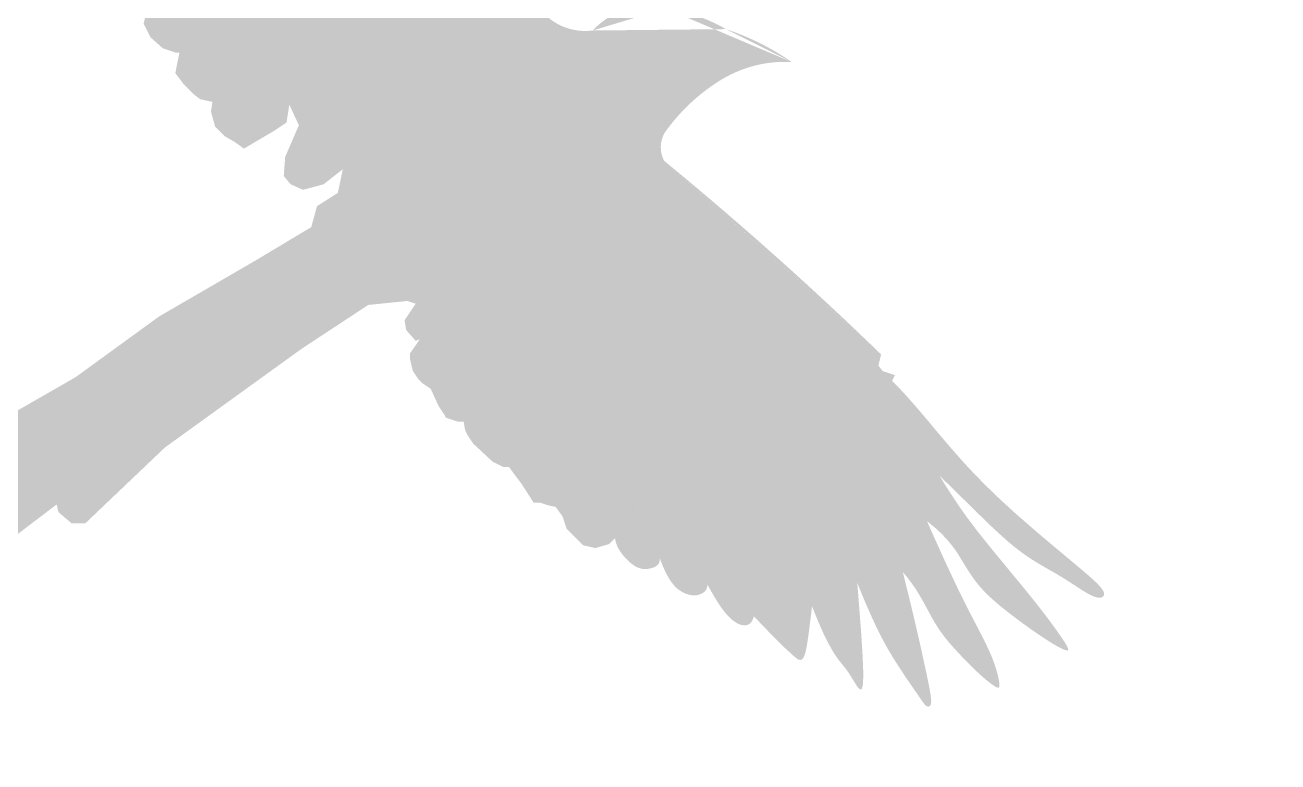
# Model space of a CAD drawing. Header units: millimetres. Extents: x -361 to 301, y -13 to 287.
# Drawn here: x 5.44 to 23.12, y 60.97 to 71.36 of the extents above; entities that cross this region are included whole.
import ezdxf

# ---------------------------------------------------------------- set-up
doc = ezdxf.new("R2010")
doc.units = ezdxf.units.MM
doc.layers.add('Images', color=7, linetype='Continuous')
doc.layers.add('magpiefill', color=3, linetype='Continuous')
picture_1 = doc.add_image_def('image1.jpg', size_in_pixel=(2366, 544))
picture_2 = doc.add_image_def('image7.jpg', size_in_pixel=(2113, 2387))

msp = doc.modelspace()

# ---------------------------------------------------------------- hatches: boundary and pattern name
at = {"layer": 'magpiefill', "true_color": 0x010101}
h = msp.add_hatch(color=18, dxfattribs=at)
h.dxf.hatch_style = 1
edge = h.paths.add_edge_path()
edge.add_line((10.836, 67.47), (10.284, 67.414))
edge.add_line((10.284, 67.414), (9.346, 66.797))
edge.add_line((9.346, 66.797), (7.415, 65.403))
edge.add_line((7.415, 65.403), (6.289, 64.331))
edge.add_line((6.289, 64.331), (6.101, 64.331))
edge.add_line((6.101, 64.331), (5.913, 64.492))
edge.add_line((5.913, 64.492), (5.887, 64.599))
edge.add_line((5.887, 64.599), (5.323, 64.17))
edge.add_line((5.323, 64.17), (4.572, 63.634))
edge.add_line((4.572, 63.634), (4.492, 63.983))
edge.add_line((4.492, 63.983), (4.519, 64.17))
edge.add_line((4.519, 64.17), (4.841, 64.519))
edge.add_line((4.841, 64.519), (4.948, 64.599))
edge.add_line((4.948, 64.599), (4.867, 64.653))
edge.add_line((4.867, 64.653), (4.358, 64.304))
edge.add_line((4.358, 64.304), (4.224, 64.412))
edge.add_line((4.224, 64.412), (4.224, 64.492))
edge.add_line((4.224, 64.492), (4.009, 64.492))
edge.add_line((4.009, 64.492), (3.929, 64.599))
edge.add_line((3.929, 64.599), (4.626, 64.974))
edge.add_line((4.626, 64.974), (4.76, 65.216))
edge.add_line((4.76, 65.216), (5.002, 65.43))
edge.add_line((5.002, 65.43), (4.519, 65.35))
edge.add_line((4.519, 65.35), (4.894, 65.671))
edge.add_line((4.894, 65.671), (6.155, 66.395))
edge.add_line((6.155, 66.395), (7.335, 67.253))
edge.add_line((7.335, 67.253), (8.675, 68.03))
edge.add_line((8.675, 68.03), (9.48, 68.512))
edge.add_line((9.48, 68.512), (9.56, 68.807))
edge.add_line((9.56, 68.807), (9.855, 68.995))
edge.add_line((9.855, 68.995), (10.177, 68.861))
edge.add_line((10.177, 68.861), (10.392, 68.888))
edge.add_line((10.392, 68.888), (10.848, 69.263))
edge.add_line((10.848, 69.263), (11.223, 69.504))
edge.add_line((11.223, 69.504), (11.25, 68.968))
edge.add_line((11.25, 68.968), (11.143, 68.566))
edge.add_line((11.143, 68.566), (11.035, 68.512))
edge.add_line((11.035, 68.512), (10.874, 68.566))
edge.add_line((10.874, 68.566), (10.66, 68.352))
edge.add_line((10.66, 68.352), (10.991, 68.07))
edge.add_line((10.991, 68.07), (11.049, 68.322))
edge.add_line((11.049, 68.322), (11.32, 68.477))
edge.add_line((11.32, 68.477), (11.727, 68.496))
edge.add_line((11.727, 68.496), (11.96, 68.419))
edge.add_line((11.96, 68.419), (11.96, 68.245))
edge.add_line((11.96, 68.245), (11.766, 68.167))
edge.add_line((11.766, 68.167), (11.398, 68.09))
edge.add_line((11.398, 68.09), (10.972, 67.76))
edge.add_line((10.972, 67.76), (10.972, 67.528))
edge.add_line((10.972, 67.528), (11.32, 67.664))
edge.add_line((11.32, 67.664), (12.173, 67.993))
edge.add_line((12.173, 67.993), (12.735, 68.303))
edge.add_line((12.735, 68.303), (13.296, 68.709))
edge.add_line((13.296, 68.709), (14.033, 69.251))
edge.add_line((14.033, 69.251), (13.645, 69.116))
edge.add_line((13.645, 69.116), (13.277, 68.98))
edge.add_line((13.277, 68.98), (12.89, 69.077))
edge.add_line((12.89, 69.077), (12.541, 69.368))
edge.add_line((12.541, 69.368), (12.328, 69.794))
edge.add_line((12.328, 69.794), (12.25, 70.278))
edge.add_line((12.25, 70.278), (12.347, 70.723))
edge.add_line((12.347, 70.723), (12.754, 71.169))
edge.add_line((12.754, 71.169), (12.541, 71.091))
edge.add_line((12.541, 71.091), (11.533, 70.568))
edge.add_line((11.533, 70.568), (10.662, 70.084))
edge.add_line((10.662, 70.084), (10.177, 69.697))
edge.add_line((10.177, 69.697), (9.925, 69.329))
edge.add_line((9.925, 69.329), (9.654, 69.116))
edge.add_line((9.654, 69.116), (9.363, 69.038))
edge.add_line((9.363, 69.038), (9.189, 69.116))
edge.add_line((9.189, 69.116), (9.092, 69.232))
edge.add_line((9.092, 69.232), (9.112, 69.503))
edge.add_line((9.112, 69.503), (9.305, 69.949))
edge.add_line((9.305, 69.949), (9.17, 70.239))
edge.add_line((9.17, 70.239), (9.131, 69.987))
edge.add_line((9.131, 69.987), (8.957, 69.871))
edge.add_line((8.957, 69.871), (8.53, 69.619))
edge.add_line((8.53, 69.619), (8.395, 69.716))
edge.add_line((8.395, 69.716), (8.259, 69.794))
edge.add_line((8.259, 69.794), (8.123, 69.929))
edge.add_line((8.123, 69.929), (8.065, 70.142))
edge.add_line((8.065, 70.142), (8.085, 70.278))
edge.add_line((8.085, 70.278), (7.91, 70.317))
edge.add_line((7.91, 70.317), (7.813, 70.394))
edge.add_line((7.813, 70.394), (7.678, 70.53))
edge.add_line((7.678, 70.53), (7.562, 70.684))
edge.add_line((7.562, 70.684), (7.62, 70.975))
edge.add_line((7.62, 70.975), (7.562, 70.975))
edge.add_line((7.562, 70.975), (7.387, 71.033))
edge.add_line((7.387, 71.033), (7.213, 71.188))
edge.add_line((7.213, 71.188), (7.116, 71.382))
edge.add_line((7.116, 71.382), (7.155, 71.556))
edge.add_line((7.155, 71.556), (7.193, 71.75))
edge.add_line((7.193, 71.75), (7.097, 71.769))
edge.add_line((7.097, 71.769), (6.903, 71.943))
edge.add_line((6.903, 71.943), (6.787, 72.176))
edge.add_line((6.787, 72.176), (6.806, 72.389))
edge.add_line((6.806, 72.389), (7.135, 72.602))
edge.add_line((7.135, 72.602), (7.581, 72.834))
edge.add_line((7.581, 72.834), (7.891, 73.086))
edge.add_line((7.891, 73.086), (8.162, 73.318))
edge.add_line((8.162, 73.318), (8.201, 73.357))
edge.add_line((8.201, 73.357), (8.298, 73.396))
edge.add_line((8.298, 73.396), (8.414, 73.492))
edge.add_line((8.414, 73.492), (8.433, 73.57))
edge.add_line((8.433, 73.57), (8.433, 73.628))
edge.add_line((8.433, 73.628), (8.414, 73.705))
edge.add_line((8.414, 73.705), (8.356, 73.764))
edge.add_line((8.356, 73.764), (8.298, 73.802))
edge.add_line((8.298, 73.802), (8.22, 73.822))
edge.add_line((8.22, 73.822), (8.278, 73.86))
edge.add_line((8.278, 73.86), (8.356, 73.86))
edge.add_line((8.356, 73.86), (8.433, 73.88))
edge.add_line((8.433, 73.88), (8.569, 73.88))
edge.add_line((8.569, 73.88), (8.647, 73.88))
edge.add_line((8.647, 73.88), (8.705, 73.899))
edge.add_line((8.705, 73.899), (8.763, 73.938))
edge.add_line((8.763, 73.938), (8.802, 74.035))
edge.add_line((8.802, 74.035), (8.821, 74.093))
edge.add_line((8.821, 74.093), (8.743, 74.17))
edge.add_line((8.743, 74.17), (8.492, 74.306))
edge.add_line((8.492, 74.306), (8.821, 74.228))
edge.add_line((8.821, 74.228), (8.995, 74.19))
edge.add_line((8.995, 74.19), (9.092, 74.248))
edge.add_line((9.092, 74.248), (9.092, 74.286))
edge.add_line((9.092, 74.286), (9.092, 74.383))
edge.add_line((9.092, 74.383), (9.034, 74.422))
edge.add_line((9.034, 74.422), (8.995, 74.519))
edge.add_line((8.995, 74.519), (9.15, 74.499))
edge.add_line((9.15, 74.499), (9.228, 74.499))
edge.add_line((9.228, 74.499), (9.344, 74.499))
edge.add_line((9.344, 74.499), (9.344, 74.538))
edge.add_line((9.344, 74.538), (9.325, 74.654))
edge.add_line((9.325, 74.654), (9.286, 74.732))
edge.add_line((9.286, 74.732), (9.267, 74.829))
edge.add_line((9.267, 74.829), (9.363, 74.829))
edge.add_line((9.363, 74.829), (9.441, 74.848))
edge.add_line((9.441, 74.848), (9.48, 74.906))
edge.add_line((9.48, 74.906), (9.499, 75.042))
edge.add_line((9.499, 75.042), (9.518, 75.08))
edge.add_line((9.518, 75.08), (9.596, 75.08))
edge.add_line((9.596, 75.08), (9.654, 75.08))
edge.add_line((9.654, 75.08), (9.693, 75.119))
edge.add_line((9.693, 75.119), (9.751, 75.119))
edge.add_line((9.751, 75.119), (9.77, 75.216))
edge.add_line((9.77, 75.216), (9.77, 75.255))
edge.add_line((9.77, 75.255), (9.673, 75.293))
edge.add_line((9.673, 75.293), (9.751, 75.332))
edge.add_line((9.751, 75.332), (9.809, 75.332))
edge.add_line((9.809, 75.332), (9.887, 75.313))
edge.add_line((9.887, 75.313), (9.983, 75.293))
edge.add_line((9.983, 75.293), (10.119, 75.313))
edge.add_line((10.119, 75.313), (10.313, 75.351))
edge.add_line((10.313, 75.351), (10.41, 75.351))
edge.add_line((10.41, 75.351), (10.41, 75.274))
edge.add_line((10.41, 75.274), (10.429, 75.177))
edge.add_line((10.429, 75.177), (10.565, 75.119))
edge.add_line((10.565, 75.119), (10.739, 75.177))
edge.add_line((10.739, 75.177), (10.836, 75.061))
edge.add_line((10.836, 75.061), (10.972, 74.926))
edge.add_arc((-22.662, 55.289), 38.946, 24.7197, 30.2779, ccw=False)
edge.add_arc((13.345, 72.094), 0.815, 219.4264, 277.5113)
edge.add_arc((14.226, 70.575), 1.051, 76.0979, 137.4829, ccw=False)
edge.add_arc((14.169, 69.29), 2.326, 60.0192, 82.349, ccw=False)
edge.add_arc((14.2, 67.879), 3.607, 55.1607, 71.7322, ccw=False)
edge.add_arc((16.161, 69.123), 1.72, 86.6589, 120.3195)
edge.add_arc((16.687, 68.272), 2.721, 120.8491, 144.9822)
edge.add_arc((14.827, 69.638), 0.416, 152.0183, 206.956)
edge.add_arc((-16.995, 31.107), 49.591, 45.8931, 50.6392, ccw=False)
edge.add_line((17.52, 66.715), (17.481, 66.56))
edge.add_line((17.481, 66.56), (17.54, 66.482))
edge.add_line((17.54, 66.482), (17.714, 66.424))
edge.add_line((17.714, 66.424), (17.656, 66.308))
edge.add_line((17.656, 66.308), (17.733, 66.211))
edge.add_line((17.733, 66.211), (17.772, 66.114))
edge.add_line((17.772, 66.114), (17.636, 65.998))
edge.add_line((17.636, 65.998), (17.617, 65.882))
edge.add_line((17.617, 65.882), (17.675, 65.766))
edge.add_line((17.675, 65.766), (17.52, 65.708))
edge.add_line((17.52, 65.708), (17.365, 65.746))
edge.add_line((17.365, 65.746), (17.385, 65.611))
edge.add_line((17.385, 65.611), (17.171, 65.553))
edge.add_line((17.171, 65.553), (17.075, 65.611))
edge.add_line((17.075, 65.611), (17.016, 65.63))
edge.add_line((17.016, 65.63), (16.958, 65.553))
edge.add_line((16.958, 65.553), (16.861, 65.475))
edge.add_line((16.861, 65.475), (16.765, 65.514))
edge.add_line((16.765, 65.514), (16.513, 65.34))
edge.add_line((16.513, 65.34), (16.513, 65.417))
edge.add_line((16.513, 65.417), (16.338, 65.572))
edge.add_line((16.338, 65.572), (16.338, 65.65))
edge.add_line((16.338, 65.65), (16.3, 65.611))
edge.add_line((16.3, 65.611), (16.183, 65.437))
edge.add_line((16.183, 65.437), (16.183, 65.32))
edge.add_line((16.183, 65.32), (16.183, 65.069))
edge.add_line((16.183, 65.069), (16.048, 65.069))
edge.add_line((16.048, 65.069), (15.99, 65.127))
edge.add_line((15.99, 65.127), (15.97, 65.165))
edge.add_line((15.97, 65.165), (15.776, 65.224))
edge.add_line((15.776, 65.224), (15.68, 65.282))
edge.add_line((15.68, 65.282), (15.641, 65.243))
edge.add_line((15.641, 65.243), (15.641, 65.146))
edge.add_line((15.641, 65.146), (15.525, 64.991))
edge.add_line((15.525, 64.991), (15.447, 65.049))
edge.add_line((15.447, 65.049), (15.447, 65.107))
edge.add_line((15.447, 65.107), (15.215, 65.049))
edge.add_line((15.215, 65.049), (15.098, 64.914))
edge.add_line((15.098, 64.914), (14.846, 64.817))
edge.add_line((14.846, 64.817), (14.73, 64.875))
edge.add_line((14.73, 64.875), (14.672, 64.972))
edge.add_line((14.672, 64.972), (14.575, 64.972))
edge.add_line((14.575, 64.972), (14.362, 64.798))
edge.add_line((14.362, 64.798), (14.168, 64.604))
edge.add_line((14.168, 64.604), (13.975, 64.372))
edge.add_line((13.975, 64.372), (13.82, 64.178))
edge.add_line((13.82, 64.178), (13.684, 64.042))
edge.add_line((13.684, 64.042), (13.49, 63.984))
edge.add_line((13.49, 63.984), (13.316, 64.023))
edge.add_line((13.316, 64.023), (13.2, 64.139))
edge.add_line((13.2, 64.139), (13.083, 64.255))
edge.add_line((13.083, 64.255), (13.025, 64.43))
edge.add_line((13.025, 64.43), (12.928, 64.565))
edge.add_line((12.928, 64.565), (12.831, 64.585))
edge.add_line((12.831, 64.585), (12.715, 64.623))
edge.add_line((12.715, 64.623), (12.618, 64.623))
edge.add_line((12.618, 64.623), (12.444, 64.894))
edge.add_line((12.444, 64.894), (12.27, 65.127))
edge.add_line((12.27, 65.127), (12.192, 65.127))
edge.add_line((12.192, 65.127), (12.037, 65.204))
edge.add_line((12.037, 65.204), (11.766, 65.456))
edge.add_line((11.766, 65.456), (11.688, 65.572))
edge.add_line((11.688, 65.572), (11.65, 65.65))
edge.add_line((11.65, 65.65), (11.63, 65.766))
edge.add_line((11.63, 65.766), (11.553, 65.766))
edge.add_line((11.553, 65.766), (11.378, 65.824))
edge.add_line((11.378, 65.824), (11.359, 65.863))
edge.add_line((11.359, 65.863), (11.282, 65.979))
edge.add_line((11.282, 65.979), (11.262, 66.018))
edge.add_line((11.262, 66.018), (11.165, 66.231))
edge.add_line((11.165, 66.231), (11.049, 66.308))
edge.add_line((11.049, 66.308), (10.991, 66.366))
edge.add_line((10.991, 66.366), (10.913, 66.482))
edge.add_line((10.913, 66.482), (10.875, 66.637))
edge.add_line((10.875, 66.637), (10.875, 66.734))
edge.add_line((10.875, 66.734), (11.01, 66.928))
edge.add_line((11.01, 66.928), (10.952, 66.908))
edge.add_line((10.952, 66.908), (10.817, 67.063))
edge.add_line((10.817, 67.063), (10.797, 67.199))
edge.add_line((10.797, 67.199), (10.952, 67.431))
edge.add_line((10.952, 67.431), (10.836, 67.47))
at = {"layer": 'magpiefill'}
h = msp.add_hatch(color=251, dxfattribs=at)
h.dxf.hatch_style = 1
h.paths.add_polyline_path([(8.348, 72.995), (9.039, 73.248), (8.376, 73.138), (7.78, 72.996), (7.581, 72.834), (7.919, 72.88)])
h.paths.add_polyline_path([(8.663, 72.423), (9.835, 73.023), (9.063, 72.737), (8.205, 72.451), (7.518, 72.394), (6.807, 72.389), (6.806, 72.389), (6.787, 72.176), (6.903, 71.943), (7.097, 71.769), (7.193, 71.75), (7.661, 72.023)])
h.paths.add_polyline_path([(8.748, 71.822), (9.807, 72.537), (8.577, 71.937), (7.69, 71.651), (7.178, 71.673), (7.155, 71.556), (7.116, 71.382), (7.213, 71.188), (7.387, 71.033), (7.562, 70.975), (7.604, 70.975), (7.919, 71.251)])
h.paths.add_polyline_path([(8.548, 70.908), (9.635, 71.822), (8.376, 71.051), (7.597, 70.863), (7.562, 70.684), (7.678, 70.53), (7.813, 70.394), (7.91, 70.317), (7.975, 70.302), (8.062, 70.45)])
h.paths.add_polyline_path([(8.806, 70.536), (8.806, 70.765), (8.434, 70.336), (8.077, 70.223), (8.065, 70.142), (8.123, 69.929), (8.259, 69.794), (8.401, 69.712), (8.92, 70.078), (8.348, 69.993)])
h.paths.add_polyline_path([(9.692, 70.479), (9.225, 70.12), (9.305, 69.949)], flags=17)
h.paths.add_polyline_path([(10.074, 69.546), (10.093, 69.878), (10.436, 70.707), (9.807, 69.821), (9.104, 69.404), (9.092, 69.232), (9.189, 69.116), (9.363, 69.038), (9.654, 69.116), (9.925, 69.329)])
h.paths.add_polyline_path([(11.151, 67.248), (12.381, 67.763), (11.752, 67.563), (10.858, 67.291), (10.797, 67.199), (10.817, 67.063), (10.87, 67.002)])
h.paths.add_polyline_path([(11.351, 66.733), (11.923, 66.876), (12.667, 67.362), (11.552, 66.962), (10.959, 66.854), (10.875, 66.734), (10.875, 66.637), (10.913, 66.482), (10.991, 66.366), (11.049, 66.308), (11.115, 66.264), (11.294, 66.476)])
h.paths.add_polyline_path([(11.866, 66.19), (12.381, 66.419), (12.925, 66.876), (11.809, 66.362), (11.189, 66.179), (11.262, 66.018), (11.282, 65.979), (11.359, 65.863), (11.378, 65.824), (11.553, 65.766), (11.609, 65.766), (11.752, 65.904)])
h.paths.add_polyline_path([(13.125, 66.133), (14.097, 66.991), (13.354, 66.476), (12.181, 65.876), (11.641, 65.7), (11.65, 65.65), (11.688, 65.572), (11.766, 65.456), (12.037, 65.204), (12.192, 65.127), (12.209, 65.127), (12.324, 65.333), (12.496, 65.618)])
h.paths.add_polyline_path([(13.668, 65.79), (14.383, 66.676), (13.239, 65.733), (12.286, 65.104), (12.444, 64.894), (12.618, 64.623), (12.715, 64.623), (12.831, 64.585), (12.982, 65.018)])
h.paths.add_polyline_path([(14.126, 65.304), (15.041, 66.619), (14.584, 66.105), (13.84, 65.39), (13.239, 64.618), (12.947, 64.54), (13.025, 64.43), (13.083, 64.255), (13.2, 64.139), (13.316, 64.023), (13.49, 63.984), (13.684, 64.042), (13.692, 64.051), (13.754, 64.646)])
h.paths.add_polyline_path([(15.098, 65.561), (15.299, 66.276), (14.669, 65.304), (14.383, 64.989), (14.24, 64.675), (14.362, 64.798), (14.575, 64.972), (14.672, 64.972), (14.784, 65.104)])
h.paths.add_polyline_path([(15.585, 65.704), (15.049, 64.895), (15.098, 64.914), (15.215, 65.049), (15.401, 65.096)])
h.paths.add_polyline_path([(16.183, 65.39), (15.928, 65.676), (15.772, 65.226), (15.776, 65.224), (15.97, 65.165), (15.99, 65.127), (16.048, 65.069), (16.183, 65.069), (16.183, 65.32)])
h = msp.add_hatch(color=255, dxfattribs=at)
h.dxf.hatch_style = 1
h.paths.add_polyline_path([(9.925, 69.329), (9.855, 68.995), (10.177, 68.861), (10.392, 68.888), (10.848, 69.263), (11.223, 69.504), (11.25, 68.968), (11.143, 68.566), (11.035, 68.512), (10.874, 68.566), (10.66, 68.352), (10.991, 68.07), (11.049, 68.322), (11.32, 68.477), (11.727, 68.496), (11.96, 68.419), (11.96, 68.245), (11.766, 68.167), (11.398, 68.09), (10.972, 67.76), (10.972, 67.528), (11.32, 67.664), (12.173, 67.993), (12.735, 68.303), (13.296, 68.709), (14.033, 69.251), (13.645, 69.116), (13.277, 68.98), (12.89, 69.077), (12.541, 69.368), (12.328, 69.794), (12.25, 70.278), (12.347, 70.723), (12.754, 71.169), (12.541, 71.091), (11.533, 70.568), (10.662, 70.084), (10.177, 69.697)])
h = msp.add_hatch(color=253, dxfattribs=at)
h.dxf.hatch_style = 1
h.paths.add_polyline_path([(19.8, 64.14), (19.68, 64.242), (19.559, 64.347), (19.438, 64.453), (19.371, 64.513), (19.375, 64.446), (19.36, 64.409), (19.328, 64.397), (19.282, 64.407), (19.225, 64.433), (19.161, 64.471), (19.091, 64.518), (19.019, 64.568), (18.947, 64.619), (18.876, 64.67), (18.806, 64.721), (18.738, 64.773), (18.672, 64.827), (18.607, 64.884), (18.545, 64.943), (18.486, 65.005), (18.429, 65.072), (18.375, 65.141), (18.323, 65.212), (18.273, 65.285), (18.225, 65.358), (18.179, 65.431), (18.134, 65.503), (18.09, 65.573), (18.048, 65.64), (18.013, 65.699), (17.992, 65.745), (17.99, 65.774), (18.015, 65.781), (18.074, 65.761), (18.171, 65.709), (18.314, 65.62), (18.284, 65.656), (18.182, 65.778), (18.08, 65.899), (17.977, 66.018), (17.875, 66.133), (17.774, 66.242), (17.673, 66.343), (17.656, 66.308), (17.733, 66.211), (17.772, 66.114), (17.675, 66.031), (17.73, 65.952), (17.788, 65.866), (17.849, 65.776), (17.912, 65.682), (17.976, 65.586), (18.039, 65.488), (18.102, 65.391), (18.164, 65.294), (18.223, 65.199), (18.281, 65.107), (18.337, 65.016), (18.342, 65.007), (18.532, 64.821), (18.7, 64.656), (18.849, 64.51), (18.981, 64.381), (19.099, 64.267), (19.207, 64.168), (19.305, 64.08), (19.397, 64.003), (19.486, 63.935), (19.571, 63.874), (19.652, 63.82), (19.731, 63.771), (19.806, 63.727), (19.878, 63.685), (19.948, 63.646), (20.015, 63.607), (20.08, 63.568), (20.142, 63.529), (20.201, 63.491), (20.257, 63.455), (20.309, 63.421), (20.358, 63.389), (20.403, 63.362), (20.443, 63.338), (20.479, 63.319), (20.512, 63.305), (20.54, 63.294), (20.565, 63.288), (20.587, 63.284), (20.605, 63.284), (20.622, 63.286), (20.636, 63.291), (20.648, 63.298), (20.657, 63.307), (20.663, 63.318), (20.666, 63.331), (20.665, 63.347), (20.66, 63.366), (20.649, 63.387), (20.633, 63.412), (20.61, 63.439), (20.581, 63.471), (20.545, 63.507), (20.5, 63.548), (20.447, 63.596), (20.384, 63.65), (20.311, 63.712), (20.227, 63.782), (20.133, 63.861), (20.029, 63.948), (19.917, 64.041)])
h = msp.add_hatch(color=255, dxfattribs=at)
h.dxf.hatch_style = 1
h.paths.add_polyline_path([(18.558, 64.667), (18.502, 64.752), (18.447, 64.838), (18.392, 64.926), (18.337, 65.016), (18.281, 65.107), (18.223, 65.199), (18.164, 65.294), (18.102, 65.391), (18.039, 65.488), (17.976, 65.586), (17.912, 65.682), (17.849, 65.776), (17.788, 65.866), (17.73, 65.952), (17.675, 66.031), (17.636, 65.998), (17.617, 65.882), (17.675, 65.766), (17.662, 65.761), (17.684, 65.665), (17.71, 65.578), (17.739, 65.496), (17.769, 65.421), (17.801, 65.351), (17.833, 65.285), (17.865, 65.221), (17.896, 65.16), (17.925, 65.101), (17.953, 65.043), (17.978, 64.986), (18.002, 64.932), (18.024, 64.879), (18.045, 64.828), (18.063, 64.78), (18.08, 64.734), (18.096, 64.691), (18.11, 64.65), (18.124, 64.612), (18.138, 64.575), (18.153, 64.542), (18.169, 64.51), (18.188, 64.48), (18.209, 64.452), (18.233, 64.426), (18.261, 64.401), (18.292, 64.376), (18.325, 64.351), (18.36, 64.325), (18.398, 64.298), (18.438, 64.268), (18.479, 64.235), (18.522, 64.198), (18.565, 64.159), (18.609, 64.117), (18.654, 64.073), (18.697, 64.028), (18.74, 63.983), (18.781, 63.938), (18.821, 63.894), (18.858, 63.852), (18.894, 63.811), (18.93, 63.769), (18.967, 63.727), (19.005, 63.683), (19.045, 63.637), (19.09, 63.588), (19.139, 63.535), (19.193, 63.477), (19.25, 63.419), (19.307, 63.362), (19.36, 63.311), (19.407, 63.268), (19.444, 63.238), (19.468, 63.224), (19.477, 63.229), (19.468, 63.255), (19.446, 63.299), (19.416, 63.357), (19.382, 63.423), (19.35, 63.494), (19.324, 63.564), (19.311, 63.629), (19.314, 63.687), (19.272, 63.738), (19.199, 63.826), (19.128, 63.912), (19.058, 63.998), (18.99, 64.082), (18.923, 64.166), (18.858, 64.249), (18.795, 64.332), (18.733, 64.415), (18.673, 64.498), (18.615, 64.582)])
h = msp.add_hatch(color=253, dxfattribs=at)
h.dxf.hatch_style = 1
h.paths.add_polyline_path([(19.758, 63.14), (19.694, 63.221), (19.628, 63.304), (19.559, 63.389), (19.489, 63.475), (19.417, 63.562), (19.344, 63.65), (19.314, 63.687), (19.311, 63.629), (19.324, 63.564), (19.35, 63.494), (19.382, 63.423), (19.416, 63.357), (19.446, 63.299), (19.468, 63.255), (19.477, 63.229), (19.468, 63.224), (19.444, 63.238), (19.407, 63.268), (19.36, 63.311), (19.307, 63.362), (19.25, 63.419), (19.193, 63.477), (19.139, 63.535), (19.09, 63.588), (19.045, 63.637), (19.005, 63.683), (18.967, 63.727), (18.93, 63.769), (18.894, 63.811), (18.858, 63.852), (18.821, 63.894), (18.781, 63.938), (18.74, 63.983), (18.697, 64.028), (18.654, 64.073), (18.609, 64.117), (18.565, 64.159), (18.522, 64.198), (18.479, 64.235), (18.438, 64.268), (18.398, 64.298), (18.36, 64.325), (18.325, 64.351), (18.292, 64.376), (18.261, 64.401), (18.233, 64.426), (18.209, 64.452), (18.188, 64.48), (18.169, 64.51), (18.153, 64.542), (18.138, 64.575), (18.124, 64.612), (18.11, 64.65), (18.096, 64.691), (18.08, 64.734), (18.063, 64.78), (18.045, 64.828), (18.024, 64.879), (18.002, 64.932), (17.978, 64.986), (17.953, 65.043), (17.925, 65.101), (17.896, 65.16), (17.865, 65.221), (17.833, 65.285), (17.801, 65.351), (17.769, 65.421), (17.739, 65.496), (17.71, 65.578), (17.684, 65.665), (17.662, 65.761), (17.52, 65.708), (17.63, 65.504), (17.731, 65.307), (17.824, 65.117), (17.911, 64.933), (17.992, 64.756), (18.069, 64.585), (18.142, 64.42), (18.167, 64.363), (18.276, 64.275), (18.367, 64.191), (18.444, 64.111), (18.509, 64.033), (18.564, 63.96), (18.611, 63.89), (18.651, 63.824), (18.689, 63.762), (18.724, 63.704), (18.759, 63.65), (18.793, 63.599), (18.827, 63.55), (18.862, 63.503), (18.898, 63.458), (18.937, 63.414), (18.977, 63.37), (19.021, 63.326), (19.067, 63.283), (19.115, 63.24), (19.166, 63.196), (19.217, 63.153), (19.27, 63.111), (19.324, 63.069), (19.379, 63.027), (19.433, 62.986), (19.487, 62.945), (19.541, 62.906), (19.594, 62.868), (19.645, 62.831), (19.695, 62.797), (19.742, 62.764), (19.787, 62.734), (19.829, 62.706), (19.869, 62.681), (19.905, 62.658), (19.939, 62.637), (19.97, 62.619), (19.999, 62.602), (20.025, 62.588), (20.049, 62.576), (20.07, 62.565), (20.088, 62.557), (20.105, 62.55), (20.119, 62.545), (20.131, 62.542), (20.141, 62.541), (20.148, 62.541), (20.154, 62.544), (20.158, 62.549), (20.159, 62.556), (20.157, 62.567), (20.151, 62.582), (20.142, 62.601), (20.128, 62.627), (20.108, 62.658), (20.083, 62.696), (20.052, 62.742), (20.015, 62.795), (19.973, 62.854), (19.926, 62.918), (19.874, 62.988), (19.818, 63.062)])
h = msp.add_hatch(color=255, dxfattribs=at)
h.dxf.hatch_style = 1
h.paths.add_polyline_path([(18.686, 65.19), (18.587, 65.302), (18.487, 65.416), (18.386, 65.535), (18.314, 65.62), (18.171, 65.709), (18.074, 65.761), (18.015, 65.781), (17.99, 65.774), (17.992, 65.745), (18.013, 65.699), (18.048, 65.64), (18.09, 65.573), (18.134, 65.503), (18.179, 65.431), (18.225, 65.358), (18.273, 65.285), (18.323, 65.212), (18.375, 65.141), (18.429, 65.072), (18.486, 65.005), (18.545, 64.943), (18.607, 64.884), (18.672, 64.827), (18.738, 64.773), (18.806, 64.721), (18.876, 64.67), (18.947, 64.619), (19.019, 64.568), (19.091, 64.518), (19.161, 64.471), (19.225, 64.433), (19.282, 64.407), (19.328, 64.397), (19.36, 64.409), (19.375, 64.446), (19.371, 64.513), (19.321, 64.559), (19.207, 64.663), (19.098, 64.767), (18.992, 64.871), (18.888, 64.976), (18.787, 65.082)])
h = msp.add_hatch(color=255, dxfattribs=at)
h.dxf.hatch_style = 1
h.paths.add_polyline_path([(16.487, 64.599), (16.489, 64.711), (16.49, 64.81), (16.49, 64.898), (16.489, 64.977), (16.487, 65.046), (16.485, 65.106), (16.482, 65.16), (16.478, 65.207), (16.473, 65.249), (16.468, 65.286), (16.463, 65.32), (16.458, 65.352), (16.454, 65.382), (16.452, 65.411), (16.451, 65.44), (16.453, 65.47), (16.338, 65.572), (16.338, 65.65), (16.3, 65.611), (16.183, 65.437), (16.183, 65.32), (16.183, 65.069), (16.105, 65.069), (16.08, 64.922), (16.057, 64.778), (16.034, 64.638), (16.013, 64.504), (15.992, 64.376), (15.973, 64.255), (15.956, 64.143), (15.94, 64.041), (15.926, 63.949), (15.913, 63.867), (15.903, 63.794), (15.893, 63.729), (15.886, 63.672), (15.88, 63.62), (15.876, 63.574), (15.874, 63.532), (15.873, 63.494), (15.874, 63.459), (15.877, 63.427), (15.882, 63.398), (15.89, 63.372), (15.899, 63.348), (15.912, 63.326), (15.926, 63.306), (15.944, 63.289), (15.964, 63.273), (15.986, 63.258), (16.01, 63.246), (16.036, 63.235), (16.064, 63.226), (16.094, 63.219), (16.124, 63.214), (16.156, 63.21), (16.188, 63.208), (16.22, 63.208), (16.251, 63.209), (16.281, 63.213), (16.309, 63.218), (16.335, 63.226), (16.358, 63.236), (16.378, 63.248), (16.394, 63.265), (16.408, 63.288), (16.42, 63.319), (16.429, 63.361), (16.437, 63.416), (16.445, 63.486), (16.451, 63.572), (16.457, 63.676), (16.463, 63.795), (16.468, 63.926), (16.473, 64.063), (16.477, 64.202), (16.481, 64.341), (16.484, 64.474)])
h = msp.add_hatch(color=253, dxfattribs=at)
h.dxf.hatch_style = 1
h.paths.add_polyline_path([(18.071, 62.62), (18.029, 62.802), (17.983, 63.001), (17.932, 63.214), (17.877, 63.439), (17.819, 63.674), (17.757, 63.916), (17.692, 64.163), (17.626, 64.409), (17.559, 64.651), (17.495, 64.881), (17.433, 65.095), (17.377, 65.287), (17.328, 65.452), (17.286, 65.584), (17.208, 65.563), (17.276, 65.342), (17.34, 65.128), (17.4, 64.923), (17.456, 64.729), (17.508, 64.548), (17.556, 64.38), (17.599, 64.228), (17.637, 64.093), (17.671, 63.976), (17.7, 63.875), (17.724, 63.788), (17.746, 63.712), (17.765, 63.645), (17.781, 63.583), (17.796, 63.525), (17.809, 63.467), (17.822, 63.408), (17.833, 63.348), (17.844, 63.289), (17.854, 63.23), (17.863, 63.173), (17.87, 63.119), (17.876, 63.068), (17.88, 63.023), (17.882, 62.982), (17.882, 62.948), (17.88, 62.919), (17.877, 62.896), (17.871, 62.878), (17.863, 62.867), (17.852, 62.861), (17.839, 62.861), (17.824, 62.867), (17.807, 62.878), (17.787, 62.895), (17.765, 62.915), (17.741, 62.939), (17.715, 62.967), (17.687, 62.996), (17.658, 63.028), (17.627, 63.062), (17.595, 63.096), (17.563, 63.131), (17.53, 63.167), (17.497, 63.203), (17.465, 63.239), (17.434, 63.274), (17.405, 63.309), (17.377, 63.343), (17.352, 63.376), (17.328, 63.41), (17.307, 63.445), (17.288, 63.481), (17.271, 63.519), (17.256, 63.561), (17.244, 63.605), (17.234, 63.654), (17.227, 63.706), (17.221, 63.761), (17.216, 63.818), (17.212, 63.876), (17.208, 63.934), (17.204, 63.993), (17.2, 64.051), (17.195, 64.107), (17.189, 64.163), (17.182, 64.218), (17.175, 64.274), (17.168, 64.331), (17.161, 64.389), (17.153, 64.45), (17.146, 64.514), (17.139, 64.582), (17.132, 64.652), (17.124, 64.725), (17.116, 64.798), (17.108, 64.871), (17.099, 64.944), (17.088, 65.014), (17.077, 65.082), (17.063, 65.147), (17.049, 65.208), (17.034, 65.268), (17.019, 65.326), (17.004, 65.383), (16.989, 65.441), (16.975, 65.499), (16.963, 65.559), (16.958, 65.553), (16.861, 65.475), (16.885, 65.437), (16.908, 65.388), (16.929, 65.33), (16.949, 65.262), (16.969, 65.186), (16.987, 65.102), (17.004, 65.01), (17.021, 64.911), (17.038, 64.805), (17.053, 64.694), (17.069, 64.579), (17.083, 64.461), (17.097, 64.341), (17.111, 64.22), (17.124, 64.099), (17.136, 63.98), (17.148, 63.864), (17.159, 63.749), (17.169, 63.635), (17.18, 63.52), (17.182, 63.495), (17.278, 63.261), (17.364, 63.062), (17.442, 62.893), (17.512, 62.75), (17.577, 62.628), (17.635, 62.525), (17.69, 62.435), (17.741, 62.354), (17.79, 62.279), (17.836, 62.209), (17.879, 62.144), (17.919, 62.085), (17.957, 62.031), (17.99, 61.982), (18.021, 61.939), (18.047, 61.901), (18.069, 61.868), (18.088, 61.84), (18.105, 61.817), (18.118, 61.798), (18.13, 61.783), (18.141, 61.771), (18.151, 61.762), (18.161, 61.755), (18.171, 61.751), (18.181, 61.748), (18.19, 61.749), (18.2, 61.752), (18.208, 61.758), (18.215, 61.768), (18.221, 61.783), (18.224, 61.801), (18.226, 61.825), (18.224, 61.855), (18.22, 61.895), (18.212, 61.946), (18.201, 62.011), (18.185, 62.092), (18.164, 62.192), (18.138, 62.313), (18.107, 62.456)])
h = msp.add_hatch(color=255, dxfattribs=at)
h.dxf.hatch_style = 1
h.paths.add_polyline_path([(17.599, 64.228), (17.556, 64.38), (17.508, 64.548), (17.456, 64.729), (17.4, 64.923), (17.34, 65.128), (17.276, 65.342), (17.208, 65.563), (17.171, 65.553), (17.075, 65.611), (17.016, 65.63), (16.963, 65.559), (16.975, 65.499), (16.989, 65.441), (17.004, 65.383), (17.019, 65.326), (17.034, 65.268), (17.049, 65.208), (17.063, 65.147), (17.077, 65.082), (17.088, 65.014), (17.099, 64.944), (17.108, 64.871), (17.116, 64.798), (17.124, 64.725), (17.132, 64.652), (17.139, 64.582), (17.146, 64.514), (17.153, 64.45), (17.161, 64.389), (17.168, 64.331), (17.175, 64.274), (17.182, 64.218), (17.189, 64.163), (17.195, 64.107), (17.2, 64.051), (17.204, 63.993), (17.208, 63.934), (17.212, 63.876), (17.216, 63.818), (17.221, 63.761), (17.227, 63.706), (17.234, 63.654), (17.244, 63.605), (17.256, 63.561), (17.271, 63.519), (17.288, 63.481), (17.307, 63.445), (17.328, 63.41), (17.352, 63.376), (17.377, 63.343), (17.405, 63.309), (17.434, 63.274), (17.465, 63.239), (17.497, 63.203), (17.53, 63.167), (17.563, 63.131), (17.595, 63.096), (17.627, 63.062), (17.658, 63.028), (17.687, 62.996), (17.715, 62.967), (17.741, 62.939), (17.765, 62.915), (17.787, 62.895), (17.807, 62.878), (17.824, 62.867), (17.839, 62.861), (17.852, 62.861), (17.863, 62.867), (17.871, 62.878), (17.877, 62.896), (17.88, 62.919), (17.882, 62.948), (17.882, 62.982), (17.88, 63.023), (17.876, 63.068), (17.87, 63.119), (17.863, 63.173), (17.854, 63.23), (17.844, 63.289), (17.833, 63.348), (17.822, 63.408), (17.809, 63.467), (17.796, 63.525), (17.781, 63.583), (17.765, 63.645), (17.746, 63.712), (17.724, 63.788), (17.7, 63.875), (17.671, 63.976), (17.637, 64.093)])
h = msp.add_hatch(color=255, dxfattribs=at)
h.dxf.hatch_style = 1
h.paths.add_polyline_path([(18.142, 64.42), (18.069, 64.585), (17.992, 64.756), (17.911, 64.933), (17.824, 65.117), (17.731, 65.307), (17.63, 65.504), (17.52, 65.708), (17.365, 65.746), (17.385, 65.611), (17.286, 65.584), (17.328, 65.452), (17.377, 65.287), (17.433, 65.095), (17.495, 64.881), (17.559, 64.651), (17.626, 64.409), (17.692, 64.163), (17.702, 64.124), (17.777, 64.016), (17.842, 63.926), (17.898, 63.852), (17.948, 63.79), (17.991, 63.737), (18.03, 63.691), (18.065, 63.648), (18.099, 63.607), (18.132, 63.564), (18.164, 63.519), (18.195, 63.474), (18.227, 63.427), (18.259, 63.381), (18.291, 63.335), (18.323, 63.289), (18.356, 63.244), (18.389, 63.201), (18.423, 63.16), (18.457, 63.121), (18.49, 63.085), (18.521, 63.054), (18.551, 63.026), (18.579, 63.004), (18.604, 62.987), (18.626, 62.977), (18.644, 62.976), (18.659, 62.986), (18.668, 63.011), (18.673, 63.053), (18.672, 63.115), (18.666, 63.199), (18.653, 63.309), (18.596, 63.425), (18.537, 63.55), (18.476, 63.68), (18.412, 63.817), (18.348, 63.959), (18.281, 64.107), (18.212, 64.26)])
h = msp.add_hatch(color=253, dxfattribs=at)
h.dxf.hatch_style = 1
h.paths.add_polyline_path([(16.525, 62.999), (16.533, 63.064), (16.54, 63.125), (16.547, 63.186), (16.554, 63.252), (16.56, 63.329), (16.566, 63.421), (16.571, 63.534), (16.576, 63.673), (16.58, 63.844), (16.584, 64.048), (16.587, 64.276), (16.589, 64.513), (16.59, 64.748), (16.591, 64.966), (16.59, 65.155), (16.589, 65.301), (16.586, 65.391), (16.513, 65.34), (16.513, 65.417), (16.453, 65.47), (16.451, 65.44), (16.452, 65.411), (16.454, 65.382), (16.458, 65.352), (16.463, 65.32), (16.468, 65.286), (16.473, 65.249), (16.478, 65.207), (16.482, 65.16), (16.485, 65.106), (16.487, 65.046), (16.489, 64.977), (16.49, 64.898), (16.49, 64.81), (16.489, 64.711), (16.487, 64.599), (16.484, 64.474), (16.481, 64.341), (16.477, 64.202), (16.473, 64.063), (16.468, 63.926), (16.463, 63.795), (16.457, 63.676), (16.451, 63.572), (16.445, 63.486), (16.437, 63.416), (16.429, 63.361), (16.42, 63.319), (16.408, 63.288), (16.394, 63.265), (16.378, 63.248), (16.358, 63.236), (16.335, 63.226), (16.309, 63.218), (16.281, 63.213), (16.251, 63.209), (16.22, 63.208), (16.188, 63.208), (16.156, 63.21), (16.124, 63.214), (16.094, 63.219), (16.064, 63.226), (16.036, 63.235), (16.01, 63.246), (15.986, 63.258), (15.964, 63.273), (15.944, 63.289), (15.926, 63.306), (15.912, 63.326), (15.899, 63.348), (15.89, 63.372), (15.882, 63.398), (15.877, 63.427), (15.874, 63.459), (15.873, 63.494), (15.874, 63.532), (15.876, 63.574), (15.88, 63.62), (15.886, 63.672), (15.893, 63.729), (15.903, 63.794), (15.913, 63.867), (15.926, 63.949), (15.94, 64.041), (15.956, 64.143), (15.973, 64.255), (15.992, 64.376), (16.013, 64.504), (16.034, 64.638), (16.057, 64.778), (16.08, 64.922), (16.105, 65.069), (16.048, 65.069), (16.044, 65.03), (16.034, 64.968), (16.02, 64.888), (16.002, 64.793), (15.98, 64.685), (15.957, 64.569), (15.933, 64.447), (15.91, 64.324), (15.887, 64.202), (15.866, 64.083), (15.846, 63.968), (15.828, 63.859), (15.812, 63.757), (15.798, 63.664), (15.787, 63.582), (15.778, 63.511), (15.772, 63.453), (15.769, 63.406), (15.767, 63.368), (15.766, 63.337), (15.766, 63.311), (15.767, 63.287), (15.767, 63.264), (15.766, 63.24), (15.763, 63.212), (15.76, 63.182), (15.755, 63.15), (15.749, 63.117), (15.742, 63.084), (15.734, 63.052), (15.725, 63.022), (15.827, 62.914), (15.917, 62.821), (15.995, 62.741), (16.063, 62.672), (16.121, 62.615), (16.171, 62.567), (16.214, 62.528), (16.249, 62.496), (16.278, 62.469), (16.302, 62.449), (16.322, 62.433), (16.338, 62.421), (16.351, 62.413), (16.363, 62.409), (16.372, 62.407), (16.382, 62.407), (16.391, 62.409), (16.401, 62.414), (16.411, 62.422), (16.421, 62.434), (16.431, 62.453), (16.441, 62.477), (16.451, 62.51), (16.461, 62.551), (16.47, 62.601), (16.48, 62.659), (16.489, 62.723), (16.499, 62.79), (16.508, 62.86), (16.516, 62.931)])
h = msp.add_hatch(color=255, dxfattribs=at)
h.dxf.hatch_style = 1
h.paths.add_polyline_path([(17.111, 64.22), (17.097, 64.341), (17.083, 64.461), (17.069, 64.579), (17.053, 64.694), (17.038, 64.805), (17.021, 64.911), (17.004, 65.01), (16.987, 65.102), (16.969, 65.186), (16.949, 65.262), (16.929, 65.33), (16.908, 65.388), (16.885, 65.437), (16.861, 65.475), (16.765, 65.514), (16.586, 65.391), (16.589, 65.301), (16.59, 65.155), (16.591, 64.966), (16.59, 64.748), (16.589, 64.513), (16.587, 64.276), (16.584, 64.048), (16.58, 63.844), (16.576, 63.673), (16.571, 63.534), (16.566, 63.421), (16.563, 63.365), (16.608, 63.28), (16.652, 63.208), (16.693, 63.147), (16.733, 63.096), (16.77, 63.054), (16.806, 63.019), (16.84, 62.99), (16.871, 62.965), (16.9, 62.944), (16.928, 62.927), (16.954, 62.912), (16.978, 62.9), (17.001, 62.891), (17.023, 62.885), (17.044, 62.881), (17.064, 62.88), (17.084, 62.882), (17.104, 62.887), (17.123, 62.897), (17.142, 62.913), (17.161, 62.936), (17.18, 62.969), (17.199, 63.011), (17.217, 63.065), (17.209, 63.165), (17.2, 63.286), (17.19, 63.404), (17.18, 63.52), (17.169, 63.635), (17.159, 63.749), (17.148, 63.864), (17.136, 63.98), (17.124, 64.099)])
h = msp.add_hatch(color=255, dxfattribs=at)
h.dxf.hatch_style = 1
h.paths.add_polyline_path([(15.957, 64.569), (15.98, 64.685), (16.002, 64.793), (16.02, 64.888), (16.034, 64.968), (16.044, 65.03), (16.048, 65.069), (15.99, 65.127), (15.97, 65.165), (15.772, 65.225), (15.772, 65.226), (15.68, 65.282), (15.641, 65.243), (15.641, 65.146), (15.618, 65.115), (15.571, 64.979), (15.529, 64.853), (15.489, 64.734), (15.452, 64.624), (15.418, 64.522), (15.387, 64.425), (15.358, 64.335), (15.331, 64.251), (15.307, 64.171), (15.285, 64.096), (15.265, 64.026), (15.247, 63.961), (15.231, 63.902), (15.218, 63.847), (15.206, 63.799), (15.197, 63.756), (15.19, 63.719), (15.184, 63.687), (15.181, 63.659), (15.181, 63.635), (15.182, 63.614), (15.186, 63.595), (15.192, 63.577), (15.201, 63.56), (15.212, 63.542), (15.225, 63.525), (15.241, 63.509), (15.259, 63.493), (15.279, 63.478), (15.302, 63.464), (15.326, 63.452), (15.352, 63.442), (15.38, 63.434), (15.409, 63.428), (15.439, 63.425), (15.47, 63.424), (15.501, 63.427), (15.532, 63.434), (15.563, 63.444), (15.592, 63.459), (15.62, 63.478), (15.647, 63.502), (15.674, 63.532), (15.701, 63.569), (15.729, 63.613), (15.757, 63.666), (15.787, 63.728), (15.819, 63.8), (15.828, 63.859), (15.846, 63.968), (15.866, 64.083), (15.887, 64.202), (15.91, 64.324), (15.933, 64.447)])
h = msp.add_hatch(color=255, dxfattribs=at)
h.dxf.hatch_style = 1
h.paths.add_polyline_path([(15.388, 64.66), (15.429, 64.759), (15.466, 64.85), (15.499, 64.929), (15.525, 64.991), (15.447, 65.049), (15.447, 65.107), (15.215, 65.049), (15.098, 64.914), (14.932, 64.85), (14.847, 64.686), (14.776, 64.544), (14.718, 64.422), (14.671, 64.317), (14.634, 64.228), (14.605, 64.153), (14.583, 64.089), (14.566, 64.036), (14.553, 63.99), (14.544, 63.952), (14.537, 63.92), (14.534, 63.893), (14.534, 63.872), (14.536, 63.854), (14.54, 63.84), (14.546, 63.828), (14.554, 63.818), (14.564, 63.809), (14.575, 63.802), (14.588, 63.795), (14.602, 63.79), (14.617, 63.784), (14.633, 63.779), (14.65, 63.774), (14.667, 63.769), (14.685, 63.763), (14.703, 63.757), (14.721, 63.751), (14.738, 63.745), (14.755, 63.738), (14.77, 63.731), (14.784, 63.724), (14.797, 63.717), (14.809, 63.71), (14.819, 63.703), (14.829, 63.697), (14.839, 63.692), (14.849, 63.689), (14.86, 63.688), (14.871, 63.69), (14.884, 63.694), (14.898, 63.701), (14.912, 63.71), (14.927, 63.724), (14.943, 63.74), (14.96, 63.761), (14.977, 63.785), (14.995, 63.813), (15.013, 63.845), (15.032, 63.883), (15.054, 63.928), (15.081, 63.981), (15.112, 64.044), (15.151, 64.118), (15.197, 64.204), (15.252, 64.304), (15.264, 64.337), (15.304, 64.445), (15.346, 64.554)])
h = msp.add_hatch(color=253, dxfattribs=at)
h.dxf.hatch_style = 1
h.paths.add_polyline_path([(15.766, 63.311), (15.766, 63.337), (15.767, 63.368), (15.769, 63.406), (15.772, 63.453), (15.778, 63.511), (15.787, 63.582), (15.798, 63.664), (15.812, 63.757), (15.819, 63.8), (15.787, 63.728), (15.757, 63.666), (15.729, 63.613), (15.701, 63.569), (15.674, 63.532), (15.647, 63.502), (15.62, 63.478), (15.592, 63.459), (15.563, 63.444), (15.532, 63.434), (15.501, 63.427), (15.47, 63.424), (15.439, 63.425), (15.409, 63.428), (15.38, 63.434), (15.352, 63.442), (15.326, 63.452), (15.302, 63.464), (15.279, 63.478), (15.259, 63.493), (15.241, 63.509), (15.225, 63.525), (15.212, 63.542), (15.201, 63.56), (15.192, 63.577), (15.186, 63.595), (15.182, 63.614), (15.181, 63.635), (15.181, 63.659), (15.184, 63.687), (15.19, 63.719), (15.197, 63.756), (15.206, 63.799), (15.218, 63.847), (15.231, 63.902), (15.247, 63.961), (15.265, 64.026), (15.285, 64.096), (15.307, 64.171), (15.331, 64.251), (15.358, 64.335), (15.387, 64.425), (15.418, 64.522), (15.452, 64.624), (15.489, 64.734), (15.529, 64.853), (15.571, 64.979), (15.618, 65.115), (15.525, 64.991), (15.499, 64.929), (15.466, 64.85), (15.429, 64.759), (15.388, 64.66), (15.346, 64.554), (15.304, 64.445), (15.264, 64.337), (15.227, 64.233), (15.194, 64.135), (15.166, 64.044), (15.142, 63.959), (15.122, 63.882), (15.106, 63.811), (15.094, 63.748), (15.084, 63.69), (15.078, 63.64), (15.074, 63.596), (15.072, 63.558), (15.071, 63.525), (15.07, 63.496), (15.069, 63.47), (15.122, 63.374), (15.171, 63.29), (15.216, 63.217), (15.258, 63.154), (15.297, 63.101), (15.334, 63.056), (15.368, 63.018), (15.4, 62.987), (15.431, 62.961), (15.461, 62.94), (15.489, 62.923), (15.515, 62.911), (15.54, 62.902), (15.563, 62.897), (15.585, 62.895), (15.605, 62.895), (15.624, 62.898), (15.64, 62.903), (15.656, 62.911), (15.67, 62.921), (15.683, 62.935), (15.695, 62.951), (15.706, 62.972), (15.716, 62.995), (15.725, 63.022), (15.734, 63.052), (15.742, 63.084), (15.749, 63.117), (15.755, 63.15), (15.76, 63.182), (15.763, 63.212), (15.766, 63.24), (15.767, 63.264), (15.767, 63.287)])
h = msp.add_hatch(color=255, dxfattribs=at)
h.dxf.hatch_style = 1
h.paths.add_polyline_path([(14.745, 64.646), (14.795, 64.73), (14.846, 64.817), (14.73, 64.875), (14.672, 64.972), (14.575, 64.972), (14.362, 64.798), (14.168, 64.604), (14.12, 64.546), (14.119, 64.48), (14.121, 64.423), (14.128, 64.374), (14.137, 64.332), (14.148, 64.297), (14.162, 64.268), (14.177, 64.245), (14.194, 64.226), (14.211, 64.211), (14.229, 64.2), (14.248, 64.192), (14.267, 64.188), (14.287, 64.187), (14.308, 64.189), (14.329, 64.194), (14.351, 64.202), (14.374, 64.212), (14.398, 64.225), (14.424, 64.243), (14.453, 64.266), (14.485, 64.294), (14.522, 64.33), (14.564, 64.373), (14.611, 64.424), (14.65, 64.489), (14.697, 64.566)])
h = msp.add_hatch(color=253, dxfattribs=at)
h.dxf.hatch_style = 1
h.paths.add_polyline_path([(15.078, 63.64), (15.084, 63.69), (15.094, 63.748), (15.106, 63.811), (15.122, 63.882), (15.142, 63.959), (15.166, 64.044), (15.194, 64.135), (15.227, 64.233), (15.252, 64.304), (15.197, 64.204), (15.151, 64.118), (15.112, 64.044), (15.081, 63.981), (15.054, 63.928), (15.032, 63.883), (15.013, 63.845), (14.995, 63.813), (14.977, 63.785), (14.96, 63.761), (14.943, 63.74), (14.927, 63.724), (14.912, 63.71), (14.898, 63.701), (14.884, 63.694), (14.871, 63.69), (14.86, 63.688), (14.849, 63.689), (14.839, 63.692), (14.829, 63.697), (14.819, 63.703), (14.809, 63.71), (14.797, 63.717), (14.784, 63.724), (14.77, 63.731), (14.755, 63.738), (14.738, 63.745), (14.721, 63.751), (14.703, 63.757), (14.685, 63.763), (14.667, 63.769), (14.65, 63.774), (14.633, 63.779), (14.617, 63.784), (14.602, 63.79), (14.588, 63.795), (14.575, 63.802), (14.564, 63.809), (14.554, 63.818), (14.546, 63.828), (14.54, 63.84), (14.536, 63.854), (14.534, 63.872), (14.534, 63.893), (14.537, 63.92), (14.544, 63.952), (14.553, 63.99), (14.566, 64.036), (14.583, 64.089), (14.605, 64.153), (14.634, 64.228), (14.671, 64.317), (14.718, 64.422), (14.776, 64.544), (14.847, 64.686), (14.932, 64.85), (14.846, 64.817), (14.795, 64.73), (14.745, 64.646), (14.697, 64.566), (14.65, 64.489), (14.607, 64.417), (14.566, 64.349), (14.53, 64.287), (14.498, 64.229), (14.471, 64.178), (14.448, 64.131), (14.43, 64.09), (14.416, 64.052), (14.405, 64.018), (14.398, 63.987), (14.393, 63.958), (14.391, 63.932), (14.391, 63.906), (14.392, 63.882), (14.394, 63.86), (14.395, 63.843), (14.437, 63.735), (14.478, 63.645), (14.517, 63.572), (14.554, 63.513), (14.591, 63.466), (14.625, 63.429), (14.659, 63.4), (14.692, 63.378), (14.724, 63.359), (14.755, 63.344), (14.786, 63.333), (14.815, 63.324), (14.843, 63.319), (14.87, 63.317), (14.896, 63.317), (14.921, 63.32), (14.945, 63.326), (14.967, 63.333), (14.988, 63.342), (15.007, 63.354), (15.024, 63.366), (15.038, 63.381), (15.05, 63.396), (15.058, 63.413), (15.064, 63.431), (15.068, 63.45), (15.069, 63.472), (15.07, 63.496), (15.071, 63.525), (15.072, 63.558), (15.074, 63.596)])
h = msp.add_hatch(color=253, dxfattribs=at)
h.dxf.hatch_style = 1
h.paths.add_polyline_path([(14.43, 64.09), (14.448, 64.131), (14.471, 64.178), (14.498, 64.229), (14.53, 64.287), (14.566, 64.349), (14.607, 64.417), (14.611, 64.424), (14.564, 64.373), (14.522, 64.33), (14.485, 64.294), (14.453, 64.266), (14.424, 64.243), (14.398, 64.225), (14.374, 64.212), (14.351, 64.202), (14.329, 64.194), (14.308, 64.189), (14.287, 64.187), (14.267, 64.188), (14.248, 64.192), (14.229, 64.2), (14.211, 64.211), (14.194, 64.226), (14.177, 64.245), (14.162, 64.268), (14.148, 64.297), (14.137, 64.332), (14.128, 64.374), (14.121, 64.423), (14.119, 64.48), (14.12, 64.546), (13.975, 64.372), (13.82, 64.178), (13.765, 64.123), (13.775, 64.071), (13.793, 64.02), (13.817, 63.971), (13.847, 63.924), (13.881, 63.88), (13.916, 63.839), (13.953, 63.803), (13.988, 63.772), (14.022, 63.746), (14.054, 63.726), (14.084, 63.711), (14.113, 63.7), (14.14, 63.693), (14.167, 63.689), (14.193, 63.688), (14.219, 63.69), (14.245, 63.693), (14.271, 63.699), (14.295, 63.706), (14.318, 63.715), (14.338, 63.725), (14.357, 63.737), (14.371, 63.751), (14.383, 63.766), (14.39, 63.782), (14.394, 63.799), (14.396, 63.818), (14.395, 63.838), (14.394, 63.86), (14.392, 63.882), (14.391, 63.906), (14.391, 63.932), (14.393, 63.958), (14.398, 63.987), (14.405, 64.018), (14.416, 64.052)])
h = msp.add_hatch(color=253, dxfattribs=at)
h.dxf.hatch_style = 1
h.paths.add_polyline_path([(18.956, 62.717), (18.912, 62.802), (18.866, 62.892), (18.816, 62.987), (18.764, 63.088), (18.71, 63.194), (18.653, 63.309), (18.666, 63.199), (18.672, 63.115), (18.673, 63.053), (18.668, 63.011), (18.659, 62.986), (18.644, 62.976), (18.626, 62.977), (18.604, 62.987), (18.579, 63.004), (18.551, 63.026), (18.521, 63.054), (18.49, 63.085), (18.457, 63.121), (18.423, 63.16), (18.389, 63.201), (18.356, 63.244), (18.323, 63.289), (18.291, 63.335), (18.259, 63.381), (18.227, 63.427), (18.195, 63.474), (18.164, 63.519), (18.132, 63.564), (18.099, 63.607), (18.065, 63.648), (18.03, 63.691), (17.991, 63.737), (17.948, 63.79), (17.898, 63.852), (17.842, 63.926), (17.777, 64.016), (17.702, 64.124), (17.757, 63.916), (17.819, 63.674), (17.826, 63.646), (17.899, 63.558), (17.963, 63.471), (18.021, 63.385), (18.072, 63.301), (18.118, 63.22), (18.161, 63.142), (18.2, 63.069), (18.237, 63.001), (18.273, 62.939), (18.308, 62.882), (18.343, 62.828), (18.379, 62.778), (18.415, 62.73), (18.453, 62.683), (18.492, 62.636), (18.534, 62.588), (18.579, 62.539), (18.625, 62.489), (18.672, 62.439), (18.72, 62.39), (18.768, 62.341), (18.815, 62.295), (18.86, 62.252), (18.902, 62.212), (18.942, 62.176), (18.978, 62.145), (19.011, 62.117), (19.041, 62.093), (19.068, 62.072), (19.092, 62.055), (19.114, 62.041), (19.132, 62.029), (19.148, 62.021), (19.161, 62.016), (19.172, 62.014), (19.18, 62.017), (19.185, 62.025), (19.188, 62.037), (19.188, 62.056), (19.186, 62.081), (19.182, 62.112), (19.175, 62.15), (19.165, 62.193), (19.152, 62.243), (19.136, 62.297), (19.116, 62.357), (19.092, 62.421), (19.064, 62.489), (19.032, 62.561), (18.996, 62.637)])
h = msp.add_hatch(color=253, dxfattribs=at)
h.dxf.hatch_style = 1
h.paths.add_polyline_path([(17.239, 62.777), (17.229, 62.909), (17.219, 63.039), (17.217, 63.065), (17.199, 63.011), (17.18, 62.969), (17.161, 62.936), (17.142, 62.913), (17.123, 62.897), (17.104, 62.887), (17.084, 62.882), (17.064, 62.88), (17.044, 62.881), (17.023, 62.885), (17.001, 62.891), (16.978, 62.9), (16.954, 62.912), (16.928, 62.927), (16.9, 62.944), (16.871, 62.965), (16.84, 62.99), (16.806, 63.019), (16.77, 63.054), (16.733, 63.096), (16.693, 63.147), (16.652, 63.208), (16.608, 63.28), (16.563, 63.365), (16.56, 63.329), (16.554, 63.252), (16.547, 63.186), (16.545, 63.163), (16.63, 62.952), (16.705, 62.782), (16.771, 62.648), (16.829, 62.544), (16.879, 62.464), (16.923, 62.403), (16.962, 62.354), (16.996, 62.312), (17.027, 62.273), (17.054, 62.235), (17.078, 62.198), (17.101, 62.163), (17.121, 62.13), (17.139, 62.099), (17.157, 62.071), (17.174, 62.045), (17.19, 62.021), (17.206, 62.003), (17.221, 61.992), (17.234, 61.99), (17.246, 61.999), (17.255, 62.022), (17.262, 62.062), (17.266, 62.119), (17.267, 62.196), (17.266, 62.291), (17.261, 62.399), (17.255, 62.519), (17.247, 62.645)])

# ---------------------------------------------------------------- pictures from other files: only their frames are drawn
at = {"layer": 'Images'}
image = msp.add_image(picture_2, insert=(-1.695, 41.751), size_in_units=(210, 237.231), dxfattribs=dict(at, brightness=56, contrast=73))
image.dxf.flags = 7
image = msp.add_image(picture_1, insert=(-104.486, -13.17), size_in_units=(405.221, 93.17), rotation=0, dxfattribs=at)
image.dxf.flags = 7

doc.saveas('drawing.dxf')
